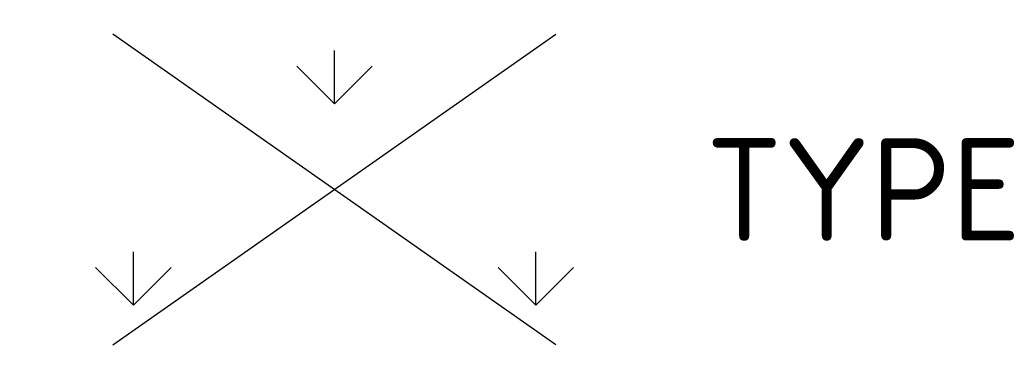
# Model space of a CAD drawing. Header units: metres. Extents: x -5.5 to 11.9, y -3 to 3.
import ezdxf
from ezdxf.enums import TextEntityAlignment as Align

# ---------------------------------------------------------------- set-up
doc = ezdxf.new("R2010")
doc.units = ezdxf.units.M
doc.layers.get('0').update_dxf_attribs({"lineweight": 25})
doc.styles.add('NLCS-ISO', font='NLCS-ISO.ttf')

msp = doc.modelspace()

# ---------------------------------------------------------------- hatches: boundary and pattern name
h = msp.add_hatch()
h.set_pattern_fill('AGR-KRUIDEN-SO', color=256, scale=0.5, style=0, pattern_type=2)
h.set_pattern_definition([(90, (0, 1.5), (-3.5355, 3.5355), [0.9375, -6.1336]), (45, (0, 1.5), (-3.5355, 3.5355), [0.9375, -4.0625]), (135, (0, 1.5), (-3.5355, -3.5355), [0.9375, -4.0625])])
edge = h.paths.add_edge_path()
edge.add_ellipse((0, 0), major_axis=(-5.525, 0), ratio=0.538462, start_angle=0, end_angle=360, ccw=False)

# ---------------------------------------------------------------- linework, layer by layer
for p, q in [((-3.891, -2.724), (3.891, 2.724)), ((3.891, -2.724), (-3.891, 2.724))]:
    msp.add_line(p, q)

# ---------------------------------------------------------------- texts
at = {"style": 'NLCS-ISO'}
msp.add_attdef('TYPE', text='', height=1.8, dxfattribs=at).set_placement((6.525, 0), align=Align.MIDDLE_LEFT)

doc.saveas('drawing.dxf')
